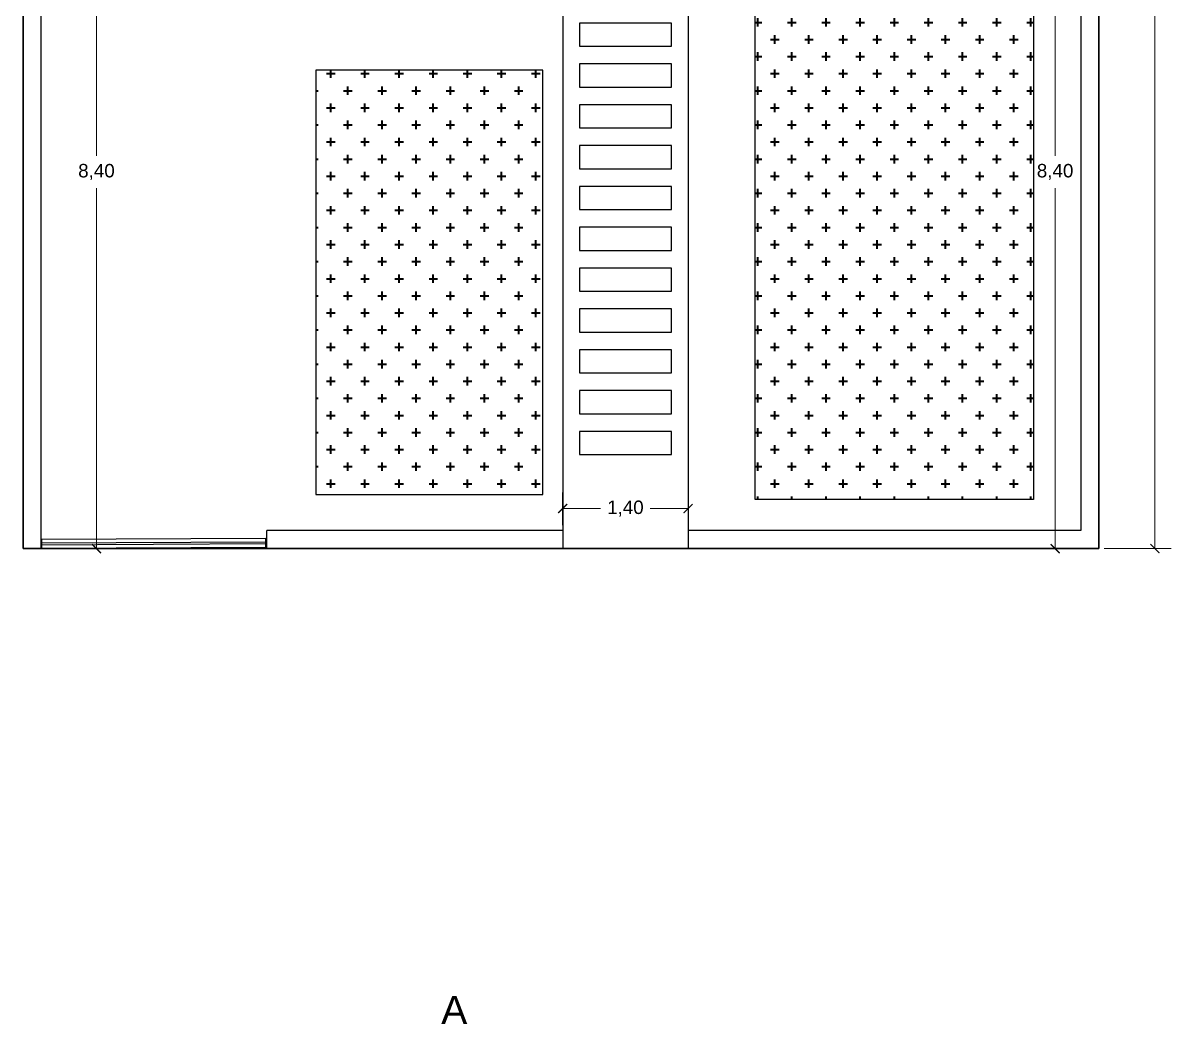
# Model space of a CAD drawing. Header units: millimetres. Extents: x 860 to 1444, y -43 to 267.
# Drawn here: x 1263.95 to 1276.83, y 234.41 to 245.56 of the extents above; entities that cross this region are included whole.
import ezdxf

# ---------------------------------------------------------------- set-up
doc = ezdxf.new("R2010")
doc.units = ezdxf.units.MM
doc.header["$MEASUREMENT"] = 0
doc.styles.add('Peshawa CENTER', font='times.ttf', dxfattribs={"height": 0.15})
doc.styles.get("Standard").update_dxf_attribs({"font": 'arial.ttf'})
doc.dimstyles.new('Haidar', dxfattribs={"dimtxt": 0.15, "dimasz": 0.1, "dimexe": 0.18, "dimexo": 0.0625, "dimgap": 0.09, "dimtad": 0, "dimtih": 1, "dimtoh": 1, "dimrnd": 0.05, "dimzin": 0, "dimtxsty": 'Standard', "dimblk": 'ARCHTICK', "dimcen": 0.09, "dimclrd": 256, "dimclre": 256, "dimclrt": 256, "dimadec": 0, "dimazin": 0, "dimtfac": 1, "dimtofl": 0, "dimtmove": 0, "dimatfit": 3, "dimldrblk": 'ARCHTICK', "dimfxl": 0, "dimtolj": 1, "dimtzin": 0, "dimlwd": 5, "dimlwe": 5, "dimarcsym": 0})

# ---------------------------------------------------------------- blocks, each defined once
blk = doc.blocks.new('_ArchTick')
at = {"color": 0, "linetype": 'ByBlock', "const_width": 0.15}
blk.add_lwpolyline([(-0.5, -0.5), (0.5, 0.5)], dxfattribs=at)
blk = doc.blocks.new('*D345')
at = {"lineweight": 5, "transparency": 16777216}
for p, q in [((1276.011, 259.704), (1276.756, 259.704)), ((1276.576, 259.704), (1276.576, 249.885)), ((1276.576, 239.704), (1276.576, 249.524)), ((1276.011, 239.704), (1276.756, 239.704))]:
    blk.add_line(p, q, dxfattribs=at)
at = {"layer": 'Defpoints', "color": 0, "transparency": 16777216}
for p in [(1275.948, 259.704), (1275.948, 239.704), (1276.576, 239.704)]:
    blk.add_point(p, dxfattribs=at)
at = {"lineweight": 5, "transparency": 16777216, "xscale": 0.1, "yscale": 0.1, "zscale": 0.1}
for p, rotation in [((1276.576, 259.704), 90), ((1276.576, 239.704), 270)]:
    blk.add_blockref('_ArchTick', p, dxfattribs=dict(at, rotation=rotation))
at = {"lineweight": 40, "transparency": 16777216, "insert": (1276.576, 249.704), "char_height": 0.15, "attachment_point": 5}
blk.add_mtext('\\A1;20,00', dxfattribs=at)
blk = doc.blocks.new('*U305')
at = {"color": 24}
for p, q in [((60.897, 60.054), (65.911, 60.054)), ((60.897, 59.854), (65.911, 59.854))]:
    blk.add_line(p, q, dxfattribs=at)
at = {"lineweight": 40}
for p, q in [((60.897, 60.054), (60.897, 59.854)), ((65.911, 60.054), (65.911, 59.854))]:
    blk.add_line(p, q, dxfattribs=at)
at = {"color": 44}
for p, q in [((60.897, 59.974), (65.911, 59.974)), ((60.897, 59.934), (65.911, 59.934))]:
    blk.add_line(p, q, dxfattribs=at)
blk = doc.blocks.new('*D331')
at = {"lineweight": 5, "transparency": 16777216}
for p, q in [((1264.732, 248.104), (1264.947, 248.104)), ((1264.767, 248.104), (1264.767, 244.085)), ((1264.767, 239.704), (1264.767, 243.724)), ((1264.732, 239.704), (1264.947, 239.704))]:
    blk.add_line(p, q, dxfattribs=at)
at = {"layer": 'Defpoints', "color": 0, "transparency": 16777216}
for p in [(1264.669, 248.104), (1264.669, 239.704), (1264.767, 239.704)]:
    blk.add_point(p, dxfattribs=at)
at = {"lineweight": 5, "transparency": 16777216, "xscale": 0.1, "yscale": 0.1, "zscale": 0.1}
for p, rotation in [((1264.767, 248.104), 90), ((1264.767, 239.704), 270)]:
    blk.add_blockref('_ArchTick', p, dxfattribs=dict(at, rotation=rotation))
at = {"lineweight": 40, "transparency": 16777216, "insert": (1264.767, 243.904), "char_height": 0.15, "attachment_point": 5}
blk.add_mtext('\\A1;8,40', dxfattribs=at)
blk = doc.blocks.new('*D333')
at = {"lineweight": 5, "transparency": 16777216}
for p, q in [((1275.412, 248.104), (1275.642, 248.104)), ((1275.462, 248.104), (1275.462, 244.085)), ((1275.462, 239.704), (1275.462, 243.724)), ((1275.412, 239.704), (1275.642, 239.704))]:
    blk.add_line(p, q, dxfattribs=at)
at = {"layer": 'Defpoints', "color": 0, "transparency": 16777216}
for p in [(1275.35, 248.104), (1275.35, 239.704), (1275.462, 239.704)]:
    blk.add_point(p, dxfattribs=at)
at = {"lineweight": 5, "transparency": 16777216, "xscale": 0.1, "yscale": 0.1, "zscale": 0.1}
for p, rotation in [((1275.462, 248.104), 90), ((1275.462, 239.704), 270)]:
    blk.add_blockref('_ArchTick', p, dxfattribs=dict(at, rotation=rotation))
at = {"lineweight": 40, "transparency": 16777216, "insert": (1275.462, 243.904), "char_height": 0.15, "attachment_point": 5}
blk.add_mtext('\\A1;8,40', dxfattribs=at)
blk = doc.blocks.new('*D337')
at = {"lineweight": 5, "transparency": 16777216}
for p, q in [((1269.968, 239.967), (1269.968, 240.331)), ((1271.368, 239.967), (1271.368, 240.331)), ((1269.968, 240.151), (1270.391, 240.151)), ((1271.368, 240.151), (1270.946, 240.151))]:
    blk.add_line(p, q, dxfattribs=at)
at = {"layer": 'Defpoints', "color": 0, "transparency": 16777216}
for p in [(1271.368, 240.151), (1269.968, 239.904), (1271.368, 239.904)]:
    blk.add_point(p, dxfattribs=at)
at = {"lineweight": 5, "transparency": 16777216, "xscale": 0.1, "yscale": 0.1, "zscale": 0.1, "rotation": 180}
blk.add_blockref('_ArchTick', (1269.968, 240.151), dxfattribs=at)
at = {"lineweight": 5, "transparency": 16777216, "xscale": 0.1, "yscale": 0.1, "zscale": 0.1}
blk.add_blockref('_ArchTick', (1271.368, 240.151), dxfattribs=at)
at = {"lineweight": 40, "transparency": 16777216, "insert": (1270.668, 240.151), "char_height": 0.15, "attachment_point": 5}
blk.add_mtext('\\A1;1,40', dxfattribs=at)

msp = doc.modelspace()

# ---------------------------------------------------------------- hatches: boundary and pattern name
at = {"lineweight": 40, "true_color": 0x136734}
h = msp.add_hatch(dxfattribs=at)
h.set_pattern_fill('CROSS', color=116, scale=0.03)
h.set_pattern_definition([(0, (885.95296, 24.01967), (0.1905, 0.1905), [0.09525, -0.28575]), (90, (886.00058, 23.97204), (-0.1905, 0.1905), [0.09525, -0.28575])])
h.paths.add_polyline_path([(1269.74596, 245.03934), (1267.2133, 245.03934), (1267.2133, 240.30865), (1269.74596, 240.30865)])
h.paths.add_polyline_path([(1275.22214, 247.48776), (1272.11458, 247.48776), (1272.11458, 240.25078), (1275.22214, 240.25078)])

# ---------------------------------------------------------------- linework, layer by layer
for p, q in [((1269.96848, 245.90439), (1269.96848, 239.70439)), ((1271.36848, 245.90439), (1271.36848, 239.70439)), ((1266.66769, 239.70439), (1266.66769, 239.90439))]:
    msp.add_line(p, q)
for points in [[(1263.94848, 248.20439), (1263.94848, 239.70439), (1275.94848, 239.70439), (1275.94848, 248.20439)], [(1264.14848, 239.70439), (1264.14848, 239.70439), (1264.14848, 248.10439)], [(1275.74848, 248.10439), (1275.74848, 239.90439), (1271.36848, 239.90439)], [(1275.94848, 246.90439), (1275.94848, 239.70439), (1263.94848, 239.70439), (1263.94848, 247.21551)], [(1269.96848, 239.90439), (1266.66769, 239.90439)]]:
    msp.add_lwpolyline(points)
for points in [[(1272.11458, 247.48776), (1275.22214, 247.48776), (1275.22214, 240.25078), (1272.11458, 240.25078)], [(1271.18195, 245.56276), (1270.157, 245.56276), (1270.157, 245.30564), (1271.18195, 245.30564)], [(1271.18195, 245.10754), (1270.157, 245.10754), (1270.157, 244.85042), (1271.18195, 244.85042)], [(1269.74596, 245.03934), (1267.2133, 245.03934), (1267.2133, 240.30865), (1269.74596, 240.30865)], [(1271.18195, 244.65233), (1270.157, 244.65233), (1270.157, 244.39521), (1271.18195, 244.39521)], [(1271.18195, 244.19711), (1270.157, 244.19711), (1270.157, 243.93999), (1271.18195, 243.93999)], [(1271.18195, 243.7419), (1270.157, 243.7419), (1270.157, 243.48478), (1271.18195, 243.48478)], [(1271.18195, 243.28669), (1270.157, 243.28669), (1270.157, 243.02957), (1271.18195, 243.02957)], [(1271.18195, 242.83147), (1270.157, 242.83147), (1270.157, 242.57435), (1271.18195, 242.57435)], [(1271.18195, 242.37626), (1270.157, 242.37626), (1270.157, 242.11914), (1271.18195, 242.11914)], [(1271.18195, 241.92104), (1270.157, 241.92104), (1270.157, 241.66392), (1271.18195, 241.66392)], [(1271.18195, 241.46583), (1270.157, 241.46583), (1270.157, 241.20871), (1271.18195, 241.20871)], [(1271.18195, 241.01062), (1270.157, 241.01062), (1270.157, 240.75349), (1271.18195, 240.75349)]]:
    msp.add_lwpolyline(points, close=True)

# ---------------------------------------------------------------- block references
at = {"xscale": -0.5, "yscale": 0.5, "zscale": 0.5, "rotation": 0.2831581943151829}
msp.add_blockref('*U305', (1297.2521, 209.94042), dxfattribs=at)

# ---------------------------------------------------------------- texts
at = {"color": 244, "true_color": 0x991b1e, "insert": (1268.6134, 234.71726), "char_height": 0.3119752, "attachment_point": 1, "style": 'Peshawa CENTER'}
msp.add_mtext_dynamic_manual_height_columns('{\\fArial|b0|i0|c0|p34;A}', width=7.2580436, gutter_width=1.81347, heights=[0], dxfattribs=at)

# ---------------------------------------------------------------- dimensions: what is measured, and where the dimension line sits
at = {"lineweight": 40}
for base, p1, p2, picture, middle in [((1276.57626, 239.70439), (1275.94848, 259.70439), (1275.94848, 239.70439), '*D345', (1276.57626, 249.70439)), ((1264.76711, 239.70439), (1264.66917, 248.10439), (1264.66917, 239.70439), '*D331', (1264.76711, 243.90439)), ((1275.46227, 239.70439), (1275.34976, 248.10439), (1275.34976, 239.70439), '*D333', (1275.46227, 243.90439))]:
    dim = msp.add_linear_dim(base=base, p1=p1, p2=p2, angle=90, dimstyle='Haidar', dxfattribs=at)
    dim.commit()
    dim.dimension.update_dxf_attribs({"geometry": picture, "text_midpoint": middle})
dim = msp.add_linear_dim(base=(1271.36848, 240.15135), p1=(1269.96848, 239.90439), p2=(1271.36848, 239.90439), dimstyle='Haidar', dxfattribs=at)
dim.commit()
dim.dimension.update_dxf_attribs({"geometry": '*D337', "text_midpoint": (1270.66848, 240.15135)})

doc.saveas('drawing.dxf')
